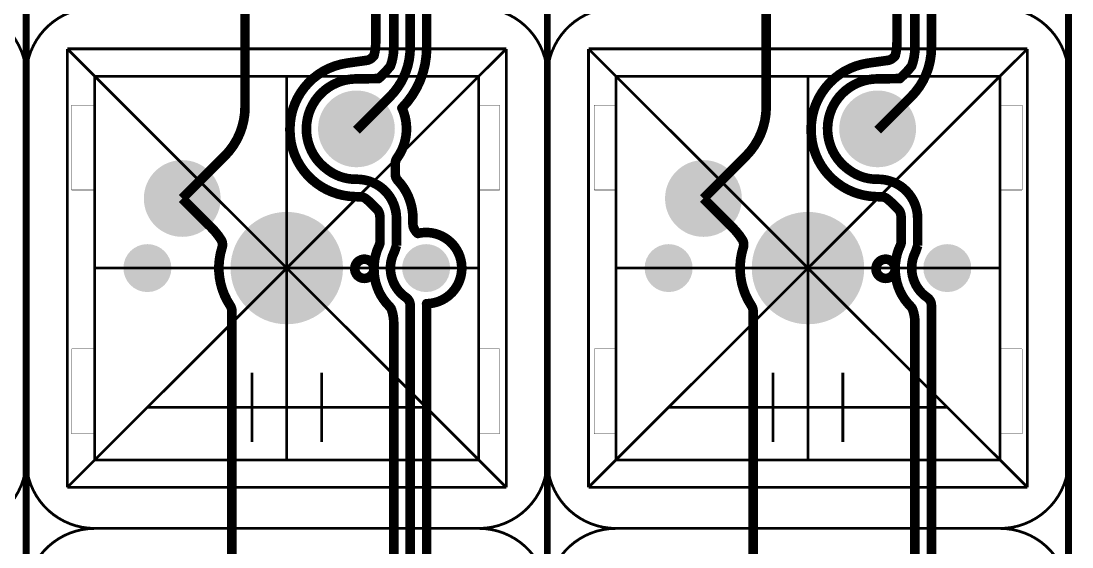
# Model space of a CAD drawing. Header units: inches. Extents: x -214 to 438, y -213 to 250.
# Drawn here: x -28.69 to 9.62, y -29.18 to -9.98 of the extents above; entities that cross this region are included whole.
import ezdxf

# ---------------------------------------------------------------- set-up
doc = ezdxf.new("R2010")
doc.units = ezdxf.units.IN
for name, color, linetype in [('Bottom Layer', 5, 'Continuous'), ('Drawing', 216, 'Continuous'), ('Drawing3', 56, 'Continuous'), ('Mechanical 22', 56, 'Continuous'), ('Multi-Layer', 9, 'Continuous'), ('Top Layer', 1, 'Continuous')]:
    doc.layers.add(name, color=color, linetype=linetype)

msp = doc.modelspace()

# ---------------------------------------------------------------- hatches: boundary and pattern name
at = {"layer": 'Bottom Layer'}
h = msp.add_hatch(color=5, dxfattribs=at)
edge = h.paths.add_edge_path()
edge.add_arc((-16.4600001, -13.9200001), 1.39999974, 0, 360)
h = msp.add_hatch(color=5, dxfattribs=at)
edge = h.paths.add_edge_path()
edge.add_arc((2.54, -13.9200001), 1.39999974, 0, 360)
h = msp.add_hatch(color=5, dxfattribs=at)
edge = h.paths.add_edge_path()
edge.add_arc((-22.8100001, -16.4600001), 1.39999974, 0, 360)
h = msp.add_hatch(color=5, dxfattribs=at)
edge = h.paths.add_edge_path()
edge.add_arc((-3.81, -16.4600001), 1.39999974, 0, 360)
h = msp.add_hatch(color=5, dxfattribs=at)
edge = h.paths.add_edge_path()
edge.add_arc((-19.0000001, -19.0000001), 2.04999844, 0, 360)
h = msp.add_hatch(color=5, dxfattribs=at)
edge = h.paths.add_edge_path()
edge.add_arc((0, -19.0000001), 2.04999844, 0, 360)
h = msp.add_hatch(color=5, dxfattribs=at)
edge = h.paths.add_edge_path()
edge.add_arc((-24.0800001, -19.0000001), 0.87499952, 0, 360)
h = msp.add_hatch(color=5, dxfattribs=at)
edge = h.paths.add_edge_path()
edge.add_arc((-13.9200001, -19.0000001), 0.87499952, 0, 360)
h = msp.add_hatch(color=5, dxfattribs=at)
edge = h.paths.add_edge_path()
edge.add_arc((-5.08, -19.0000001), 0.87499952, 0, 360)
h = msp.add_hatch(color=5, dxfattribs=at)
edge = h.paths.add_edge_path()
edge.add_arc((5.08, -19.0000001), 0.87499952, 0, 360)
at = {"layer": 'Multi-Layer'}
h = msp.add_hatch(color=9, dxfattribs=at)
edge = h.paths.add_edge_path()
edge.add_arc((-16.4600001, -13.9200001), 1.39999974, 0, 360)
h = msp.add_hatch(color=9, dxfattribs=at)
edge = h.paths.add_edge_path()
edge.add_arc((2.54, -13.9200001), 1.39999974, 0, 360)
h = msp.add_hatch(color=9, dxfattribs=at)
edge = h.paths.add_edge_path()
edge.add_arc((-22.8100001, -16.4600001), 1.39999974, 0, 360)
h = msp.add_hatch(color=9, dxfattribs=at)
edge = h.paths.add_edge_path()
edge.add_arc((-3.81, -16.4600001), 1.39999974, 0, 360)
h = msp.add_hatch(color=9, dxfattribs=at)
edge = h.paths.add_edge_path()
edge.add_arc((-19.0000001, -19.0000001), 2.04999844, 0, 360)
h = msp.add_hatch(color=9, dxfattribs=at)
edge = h.paths.add_edge_path()
edge.add_arc((0, -19.0000001), 2.04999844, 0, 360)
h = msp.add_hatch(color=9, dxfattribs=at)
edge = h.paths.add_edge_path()
edge.add_arc((-24.0800001, -19.0000001), 0.87499952, 0, 360)
h = msp.add_hatch(color=9, dxfattribs=at)
edge = h.paths.add_edge_path()
edge.add_arc((-13.9200001, -19.0000001), 0.87499952, 0, 360)
h = msp.add_hatch(color=9, dxfattribs=at)
edge = h.paths.add_edge_path()
edge.add_arc((-5.08, -19.0000001), 0.87499952, 0, 360)
h = msp.add_hatch(color=9, dxfattribs=at)
edge = h.paths.add_edge_path()
edge.add_arc((5.08, -19.0000001), 0.87499952, 0, 360)
at = {"layer": 'Top Layer'}
h = msp.add_hatch(color=1, dxfattribs=at)
edge = h.paths.add_edge_path()
edge.add_arc((-16.4600001, -13.9200001), 1.39999974, 0, 360)
h = msp.add_hatch(color=1, dxfattribs=at)
edge = h.paths.add_edge_path()
edge.add_arc((2.54, -13.9200001), 1.39999974, 0, 360)
h = msp.add_hatch(color=1, dxfattribs=at)
edge = h.paths.add_edge_path()
edge.add_arc((-22.8100001, -16.4600001), 1.39999974, 0, 360)
h = msp.add_hatch(color=1, dxfattribs=at)
edge = h.paths.add_edge_path()
edge.add_arc((-3.81, -16.4600001), 1.39999974, 0, 360)
h = msp.add_hatch(color=1, dxfattribs=at)
edge = h.paths.add_edge_path()
edge.add_arc((-19.0000001, -19.0000001), 2.04999844, 0, 360)
h = msp.add_hatch(color=1, dxfattribs=at)
edge = h.paths.add_edge_path()
edge.add_arc((0, -19.0000001), 2.04999844, 0, 360)
h = msp.add_hatch(color=1, dxfattribs=at)
edge = h.paths.add_edge_path()
edge.add_arc((-24.0800001, -19.0000001), 0.87499952, 0, 360)
h = msp.add_hatch(color=1, dxfattribs=at)
edge = h.paths.add_edge_path()
edge.add_arc((-13.9200001, -19.0000001), 0.87499952, 0, 360)
h = msp.add_hatch(color=1, dxfattribs=at)
edge = h.paths.add_edge_path()
edge.add_arc((-5.08, -19.0000001), 0.87499952, 0, 360)
h = msp.add_hatch(color=1, dxfattribs=at)
edge = h.paths.add_edge_path()
edge.add_arc((5.08, -19.0000001), 0.87499952, 0, 360)

# ---------------------------------------------------------------- linework, layer by layer
at = {"layer": 'Drawing'}
for points, const_width in [([(-31.00050188, -9.500001319999999, -0.4142135623730985), (-28.5005018, -12.0000014)], 0.0999998), ([(-28.49950104, -12.0000014, -0.4142135623730999), (-25.99950096, -9.500001319999999)], 0.0999998), ([(-12.00050178, -9.500001319999999, -0.4142135623730985), (-9.5005017, -12.0000014)], 0.0999998), ([(-9.499500939999999, -12.0000014, -0.4142135623730999), (-6.999500859999999, -9.500001319999999)], 0.0999998), ([(6.99949832, -9.500001319999999, -0.4142135623730985), (9.4994984, -12.0000014)], 0.0999998), ([(-28.5005018, -26.00000134, -0.4142135623730951), (-31.00050188, -28.50000142)], 0.0999998), ([(-26.00000134, -28.4994985, -0.4142135623731002), (-28.50000142, -25.99949842)], 0.0999998), ([(-25.99950096, -28.50000142, -0.4142135623731002), (-28.49950104, -26.00000134)], 0.0127), ([(-9.5005017, -26.00000134, -0.4142135623730951), (-12.00050178, -28.50000142)], 0.0999998), ([(-7.00000124, -28.4994985, -0.4142135623731002), (-9.500001319999999, -25.99949842)], 0.0999998), ([(-6.999500859999999, -28.50000142, -0.4142135623731002), (-9.499500939999999, -26.00000134)], 0.0127), ([(9.4994984, -26.00000134, -0.4142135623730951), (6.99949832, -28.50000142)], 0.0999998), ([(-31.00050188, -28.50000142, -0.4142135623730985), (-28.5005018, -31.0000015)], 0.0999998), ([(-28.49950104, -31.0000015, -0.4142135623730999), (-25.99950096, -28.50000142)], 0.0999998), ([(-12.00050178, -28.50000142, -0.4142135623730985), (-9.5005017, -31.0000015)], 0.0999998), ([(-9.499500939999999, -31.0000015, -0.4142135623730999), (-6.999500859999999, -28.50000142)], 0.0999998), ([(6.99949832, -28.50000142, -0.4142135623730985), (9.4994984, -31.0000015)], 0.0999998)]:
    msp.add_lwpolyline(points, format="xyb", dxfattribs=dict(at, const_width=const_width))
at = {"layer": 'Drawing', "const_width": 0.0999998}
for points in [[(-26.99999934, -10.99999832), (-10.99999832, -10.99999832)], [(-26.99999934, -26.99999934), (-26.99999934, -10.99999832)], [(-26.99999934, -10.99999832), (-10.99999832, -26.99999934)], [(-26.99999934, -26.99999934), (-10.99999832, -10.99999832)], [(-10.99999832, -26.99999934), (-10.99999832, -10.99999832)], [(-7.999999239999999, -10.99999832), (8.00000178, -10.99999832)], [(-7.999999239999999, -26.99999934), (-7.999999239999999, -10.99999832)], [(-7.999999239999999, -10.99999832), (8.00000178, -26.99999934)], [(-7.999999239999999, -26.99999934), (8.00000178, -10.99999832)], [(8.00000178, -26.99999934), (8.00000178, -10.99999832)], [(-28.5005018, -26.00000134), (-28.5005018, -12.0000014)], [(-28.50000142, -25.99949842), (-28.50000142, -12.00049924)], [(-25.99975242, -12.00019952), (-12.00025286, -12.00019952)], [(-25.99975242, -25.99980068), (-25.99975242, -12.00019952)], [(-19.00000264, -25.99980068), (-19.00000264, -12.00019952)], [(-12.00025286, -25.99980068), (-12.00025286, -12.00019952)], [(-9.5005017, -26.00000134), (-9.5005017, -12.0000014)], [(-9.500001319999999, -25.99949842), (-9.500001319999999, -12.00049924)], [(-6.99975232, -12.00019952), (6.99974724, -12.00019952)], [(-6.99975232, -25.99980068), (-6.99975232, -12.00019952)], [(-2.54e-06, -25.99980068), (-2.54e-06, -12.00019952)], [(6.99974724, -25.99980068), (6.99974724, -12.00019952)], [(9.4994984, -26.00000134), (9.4994984, -12.0000014)], [(-19.0000001, -20.2700001), (-19.0000001, -17.7300001)], [(0, -20.2700001), (0, -17.7300001)], [(-25.99975242, -19.0000001), (-12.00025286, -19.0000001)], [(-20.2700001, -19.0000001), (-17.7300001, -19.0000001)], [(-6.99975232, -19.0000001), (6.99974724, -19.0000001)], [(-1.27, -19.0000001), (1.27, -19.0000001)], [(-20.2700001, -25.3500001), (-20.2700001, -22.8100001)], [(-19.0000001, -25.3500001), (-19.0000001, -22.8100001)], [(-17.7300001, -25.3500001), (-17.7300001, -22.8100001)], [(-1.27, -25.3500001), (-1.27, -22.8100001)], [(0, -25.3500001), (0, -22.8100001)], [(1.27, -25.3500001), (1.27, -22.8100001)], [(-24.0800001, -24.0800001), (-13.9200001, -24.0800001)], [(-5.08, -24.0800001), (5.08, -24.0800001)], [(-25.99975242, -25.99980068), (-12.00025286, -25.99980068)], [(-6.99975232, -25.99980068), (6.99974724, -25.99980068)], [(-26.99999934, -26.99999934), (-10.99999832, -26.99999934)], [(-7.999999239999999, -26.99999934), (8.00000178, -26.99999934)], [(-25.99950096, -28.49999888), (-12.00050178, -28.49999888)], [(-25.99950096, -28.50000142), (-12.00050178, -28.50000142)], [(-6.999500859999999, -28.49999888), (6.99949832, -28.49999888)], [(-6.999500859999999, -28.50000142), (6.99949832, -28.50000142)]]:
    msp.add_lwpolyline(points, dxfattribs=at)
at = {"layer": 'Drawing'}
for points, const_width in [([(-28.52550048, -12.0000014, 1), (-28.47550312, -12.0000014, 1)], 0.0499999), ([(-28.52449972, -12.0000014, 1), (-28.47450236, -12.0000014, 1)], 0.0499999), ([(-9.52550038, -12.0000014, 1), (-9.47550302, -12.0000014, 1)], 0.0499999), ([(-9.524499619999999, -12.0000014, 1), (-9.47450226, -12.0000014, 1)], 0.0499999), ([(9.474499719999999, -12.0000014, 1), (9.52449708, -12.0000014, 1)], 0.0499999), ([(-28.52550048, -26.00000134, 1), (-28.47550312, -26.00000134, 1)], 0.0499999), ([(-28.5250001, -25.99949842, 1), (-28.47500274, -25.99949842, 1)], 0.0499999), ([(-28.50267604, -26.00000134, 1), (-28.49632604, -26.00000134, 1)], 0.00635), ([(-9.52550038, -26.00000134, 1), (-9.47550302, -26.00000134, 1)], 0.0499999), ([(-9.524999999999999, -25.99949842, 1), (-9.47500264, -25.99949842, 1)], 0.0499999), ([(-9.50267594, -26.00000134, 1), (-9.49632594, -26.00000134, 1)], 0.00635), ([(9.474499719999999, -26.00000134, 1), (9.52449708, -26.00000134, 1)], 0.0499999), ([(-26.02500002, -28.4994985, 1), (-25.97500266, -28.4994985, 1)], 0.0499999), ([(-26.02449963999999, -28.50000142, 1), (-25.97450228, -28.50000142, 1)], 0.0499999), ([(-26.00267596, -28.50000142, 1), (-25.99632596, -28.50000142, 1)], 0.00635), ([(-12.02550046, -28.50000142, 1), (-11.9755031, -28.50000142, 1)], 0.0499999), ([(-12.02550046, -28.50000142, 1), (-11.9755031, -28.50000142, 1)], 0.0499999), ([(-7.02499992, -28.4994985, 1), (-6.975002559999999, -28.4994985, 1)], 0.0499999), ([(-7.02449954, -28.50000142, 1), (-6.97450218, -28.50000142, 1)], 0.0499999), ([(-7.002675859999999, -28.50000142, 1), (-6.99632586, -28.50000142, 1)], 0.00635), ([(6.97449964, -28.50000142, 1), (7.024496999999999, -28.50000142, 1)], 0.0499999), ([(6.97449964, -28.50000142, 1), (7.024496999999999, -28.50000142, 1)], 0.0499999)]:
    msp.add_lwpolyline(points, format="xyb", close=True, dxfattribs=dict(at, const_width=const_width))
at = {"layer": 'Drawing3', "const_width": 0.0127}
for points in [[(-26.04454786, -12.05019942), (-12.04454792, -12.05019942)], [(-26.04454786, -13.05070034), (-26.04454786, -12.05019942)], [(-12.04454792, -13.05070034), (-12.04454792, -12.05019942)], [(-6.99454786, -12.05019942), (7.005452079999999, -12.05019942)], [(-6.99454786, -13.05070034), (-6.99454786, -12.05019942)], [(7.005452079999999, -13.05070034), (7.005452079999999, -12.05019942)], [(-26.84354803999999, -16.15020138), (-26.84354803999999, -13.05070034)], [(-26.84354803999999, -13.05070034), (-26.04454786, -13.05070034)], [(-12.04454792, -13.05070034), (-11.24354876, -13.05070034)], [(-11.24354876, -16.15020138), (-11.24354876, -13.05070034)], [(-7.79354804, -16.15020138), (-7.79354804, -13.05070034)], [(-7.79354804, -13.05070034), (-6.99454786, -13.05070034)], [(7.005452079999999, -13.05070034), (7.80645124, -13.05070034)], [(7.80645124, -16.15020138), (7.80645124, -13.05070034)], [(-26.84354803999999, -16.15020138), (-26.04454786, -16.15020138)], [(-26.04454786, -21.95019994), (-26.04454786, -16.15020138)], [(-12.04454792, -16.15020138), (-11.24354876, -16.15020138)], [(-12.04454792, -21.95019994), (-12.04454792, -16.15020138)], [(-7.79354804, -16.15020138), (-6.99454786, -16.15020138)], [(-6.99454786, -21.95019994), (-6.99454786, -16.15020138)], [(7.005452079999999, -16.15020138), (7.80645124, -16.15020138)], [(7.005452079999999, -21.95019994), (7.005452079999999, -16.15020138)], [(-26.84354803999999, -25.05070174), (-26.84354803999999, -21.95019994)], [(-26.84354803999999, -21.95019994), (-26.04454786, -21.95019994)], [(-12.04454792, -21.95019994), (-11.24354876, -21.95019994)], [(-11.24354876, -25.05070174), (-11.24354876, -21.95019994)], [(-7.79354804, -25.05070174), (-7.79354804, -21.95019994)], [(-7.79354804, -21.95019994), (-6.99454786, -21.95019994)], [(7.005452079999999, -21.95019994), (7.80645124, -21.95019994)], [(7.80645124, -25.05070174), (7.80645124, -21.95019994)], [(-26.84354803999999, -25.05070174), (-26.04454786, -25.05070174)], [(-26.04454786, -26.04980058), (-26.04454786, -25.05070174)], [(-12.04454792, -25.05070174), (-11.24354876, -25.05070174)], [(-12.04454792, -26.04980058), (-12.04454792, -25.05070174)], [(-7.79354804, -25.05070174), (-6.99454786, -25.05070174)], [(-6.99454786, -26.04980058), (-6.99454786, -25.05070174)], [(7.005452079999999, -25.05070174), (7.80645124, -25.05070174)], [(7.005452079999999, -26.04980058), (7.005452079999999, -25.05070174)], [(-26.04454786, -26.04980058), (-12.04454792, -26.04980058)], [(-6.99454786, -26.04980058), (7.005452079999999, -26.04980058)]]:
    msp.add_lwpolyline(points, dxfattribs=at)
at = {"layer": 'Mechanical 22', "const_width": 0.2499995}
for points in [[(-28.5005018, -63.75000203999999), (-28.5005018, 47.24999947999999)], [(-9.5005017, -64.00000153999999), (-9.5005017, 46.99999998)], [(9.49949586, -65.75000312), (9.49949586, 45.2499984)]]:
    msp.add_lwpolyline(points, dxfattribs=at)
at = {"layer": 'Top Layer', "const_width": 0.3499993}
for points in [[(-15.75486816, -10.74478674), (-15.75486816, -1.69801286)], [(3.245131939999999, -10.74478674), (3.245131939999999, -1.69801286)], [(-15.09999774, -10.95609442), (-15.09999774, -1.98992744)], [(-14.49999894, -10.95609442), (-14.49999894, -1.98992744)], [(-13.90000268, -1.9899122), (-13.90000014, -10.95609442)], [(3.90000236, -10.95609442), (3.90000236, -1.98992744)], [(4.50000116, -10.95609442), (4.50000116, -1.98992744)], [(-20.5218411, -13.11973754), (-20.5218411, -2.11585302)], [(-1.521841, -13.11973754), (-1.521841, -2.11585302)], [(-15.89079118, -11.3209832), (-15.82045604, -11.25064552)], [(-15.82045604, -11.25064552), (-15.8204535, -11.25064298)], [(3.10920892, -11.3209832), (3.17954406, -11.25064552)], [(3.17954406, -11.25064552), (3.1795466, -11.25064298)], [(-16.79420314, -11.51814308), (-16.09005418, -11.42016512)], [(2.20579696, -11.51814308), (2.90994592, -11.42016512)], [(-16.4840412, -12.09515996), (-15.6520388, -12.08419732)], [(2.5159589, -12.09515996), (3.3479613, -12.08419732)], [(-16.4600001, -13.96819914), (-15.24394716, -12.7521462)], [(2.54, -13.96819914), (3.75605294, -12.7521462)], [(-14.80161632, -13.15819314), (-14.8016087, -13.1581906)], [(-18.88499906, -13.96819914), (-18.88499906, -13.9200001)], [(0.11500104, -13.96819914), (0.11500104, -13.9200001)], [(-22.8100001, -16.4600001), (-21.26578932, -14.91578932)], [(-3.81, -16.4600001), (-2.26578922, -14.91578932)], [(-17.53708456, -15.39326868), (-17.47896936, -15.43575526)], [(-15.04248198, -15.18614946), (-15.04248198, -15.18614692)], [(-15.04248198, -15.56828484), (-15.04248198, -15.18614946)], [(1.46291554, -15.39326868), (1.52103074, -15.43575526)], [(-16.45960386, -15.75849274), (-16.43277384, -15.7580076)], [(-16.43277384, -15.7580076), (-16.43269002, -15.75800506)], [(2.54039624, -15.75849274), (2.56722626, -15.7580076)], [(2.56722626, -15.7580076), (2.56731008, -15.75800506)], [(-22.8100001, -16.4600001), (-21.7439494, -17.5260508)], [(-16.53998216, -16.39187984), (-16.31497118, -16.39930426)], [(-3.81, -16.4600001), (-2.7439493, -17.5260508)], [(2.46001794, -16.39187984), (2.68502892, -16.39930426)], [(-15.90199766, -16.66039594), (-15.71261272, -16.84978596)], [(-15.71261272, -16.84978596), (-15.71249842, -16.84990026)], [(3.09800244, -16.66039594), (3.28738738, -16.84978596)], [(3.28738738, -16.84978596), (3.28750168, -16.84990026)], [(-15.59999928, -18.02964136), (-15.59999928, -17.19696332)], [(-15.00000048, -18.1768369), (-15.00000048, -17.19696586)], [(-14.40000168, -17.39932004), (-14.40000168, -17.19696586)], [(3.40000082, -18.02964136), (3.40000082, -17.19696332)], [(3.99999962, -18.1768369), (3.99999962, -17.19696586)], [(-15.044547, -18.31713126), (-15.00000048, -18.1768369)], [(3.9554531, -18.31713126), (3.99999962, -18.1768369)], [(-15.09105186, -18.43552066), (-15.0905337, -18.43438274)], [(3.90894824, -18.43552066), (3.9094664, -18.43438274)], [(-15.81996074, -19.01213114), (-15.81988962, -19.02325126)], [(3.180039359999999, -19.01213114), (3.18011048, -19.02325126)], [(-14.49999894, -29.99834488), (-14.49999894, -20.3629387)], [(-13.9021058, -20.29987812), (-13.90209564, -20.29987812)], [(-13.90000014, -29.98070204), (-13.90000014, -20.3629387)], [(4.50000116, -29.99834488), (4.50000116, -20.3629387)], [(-21.00000118, -32.59789772), (-21.00000118, -20.566507)], [(-2.00000108, -32.59789772), (-2.00000108, -20.566507)], [(-15.09999774, -30.00440278), (-15.09999774, -20.99415156)], [(3.90000236, -30.00440278), (3.90000236, -20.99415156)]]:
    msp.add_lwpolyline(points, dxfattribs=at)
for points in [[(-15.75486816, -10.74478674, -0.0645552360617153), (-15.8204535, -11.25064298)], [(3.245131939999999, -10.74478674, -0.0645552360617153), (3.1795466, -11.25064298)], [(-14.49999894, -10.95609442, -0.198912367379658), (-15.24394716, -12.7521462)], [(-15.09999774, -10.95609442, -0.0888554543218424), (-15.2206198, -11.62949414)], [(-13.90000014, -10.95609442, -0.1967886809761914), (-14.8016087, -13.15818552)], [(4.50000116, -10.95609442, -0.198912367379658), (3.75605294, -12.7521462)], [(3.90000236, -10.95609442, -0.0888554543218424), (3.7793803, -11.62949414)], [(-18.88499906, -13.9200001, -0.3742752304468134), (-16.79420314, -11.51814054)], [(-15.89079118, -11.3209832, -0.1632178793966433), (-16.09005418, -11.42016258)], [(-15.22062234, -11.62949922, -0.0427064426599954), (-15.6520388, -12.08419732)], [(0.11500104, -13.9200001, -0.3742752304468134), (2.20579696, -11.51814054)], [(3.10920892, -11.3209832, -0.1632178793966433), (2.90994592, -11.42016258)], [(3.77937776, -11.62949922, -0.0427064426599954), (3.3479613, -12.08419732)], [(-17.53708456, -15.39326868, -0.7203954989994982), (-16.4840412, -12.09515742)], [(1.46291554, -15.39326868, -0.7203954989994982), (2.5159589, -12.09515742)], [(-20.5218411, -13.11973754, -0.198912367379658), (-21.26578932, -14.91578932)], [(-14.80160616, -13.1581906, -0.2695973035666236), (-14.97757228, -14.98444044)], [(-1.521841, -13.11973754, -0.198912367379658), (-2.26578922, -14.91578932)], [(-17.902428, -15.91756532, -0.2377749366250921), (-18.88499906, -13.96819914)], [(1.0975721, -15.91756532, -0.2377749366250921), (0.11500104, -13.96819914)], [(-15.04248198, -15.18614692, -0.1549871775656781), (-14.97757228, -14.98444044)], [(-16.45960386, -15.75849274, -0.1637728188972746), (-17.47896936, -15.43575526)], [(2.54039624, -15.75849274, -0.1637728188972746), (1.52103074, -15.43575526)], [(-16.43269002, -15.75800506, -0.4129350484374811), (-15.00000048, -17.19696586)], [(-14.9493859, -15.8046547, -0.1878616571894169), (-15.04248198, -15.56828484)], [(-14.9493859, -15.8046547, -0.1277042695516382), (-14.4601946, -16.70519138)], [(2.56731008, -15.75800506, -0.4129350484374811), (3.99999962, -17.19696586)], [(-16.53998216, -16.39187984, -0.1521704639670588), (-17.902428, -15.91756532)], [(2.46001794, -16.39187984, -0.1521704639670588), (1.0975721, -15.91756532)], [(-16.31497118, -16.39930426, -0.1617683865292712), (-16.10793578, -16.47575826)], [(-16.10793578, -16.47575826, -0.0272435553549351), (-15.90199766, -16.66039594)], [(2.68502892, -16.39930426, -0.1617683865292712), (2.89206432, -16.47575826)], [(2.89206432, -16.47575826, -0.0272435553549351), (3.09800244, -16.66039594)], [(-15.71261272, -16.84978596, -0.0001154583563774), (-15.71249842, -16.84990026)], [(-15.71249842, -16.84990026, -0.1394482953767452), (-15.62022022, -17.0177079)], [(-15.62022022, -17.0177079, -0.05622724013616), (-15.59999928, -17.19696332)], [(-14.4601946, -16.70519392, -0.0609723757820014), (-14.40000168, -17.19696586)], [(3.28738738, -16.84978596, -0.0001154583563774), (3.28750168, -16.84990026)], [(3.28750168, -16.84990026, -0.1394482953767452), (3.37977988, -17.0177079)], [(3.37977988, -17.0177079, -0.05622724013616), (3.40000082, -17.19696332)], [(-14.35663626, -17.56673652, -0.1254731719277367), (-14.40000168, -17.39932004)], [(-21.7439494, -17.5260508, -0.0547526838436601), (-21.39693206, -17.95870424)], [(-14.28900622, -17.66971574, -0.0373778502549729), (-14.35663626, -17.56673652)], [(-14.22196546, -17.73555508, -0.067422432760694), (-14.28900622, -17.66971574)], [(-14.22196292, -17.73555508, -0.7788703395268388), (-13.0539236, -19.96949016)], [(-2.7439493, -17.5260508, -0.0547526838436601), (-2.39693196, -17.95870424)], [(-21.39693206, -17.95870424, -0.2204798536444472), (-21.35881428, -18.25058834)], [(-15.81996074, -19.01213114, -0.1136589632252158), (-15.63388796, -18.17988744)], [(-15.59999928, -18.02964136, -0.1113772397457766), (-15.63388796, -18.17988744)], [(-2.39693196, -17.95870424, -0.2204798536444472), (-2.35881418, -18.25058834)], [(3.180039359999999, -19.01213114, -0.1136589632252158), (3.36611214, -18.17988744)], [(3.40000082, -18.02964136, -0.1113772397457766), (3.36611214, -18.17988744)], [(-21.0582256, -20.37452618, -0.2279344996103495), (-21.35881428, -18.25058834)], [(-14.65326, -20.07346506, -0.3708997488356084), (-15.09105186, -18.43552066)], [(-15.04454446, -18.31713126, -0.0331803365702018), (-15.0905337, -18.43438274)], [(-2.0582255, -20.37452618, -0.2279344996103495), (-2.35881418, -18.25058834)], [(4.3467401, -20.07346506, -0.3708997488356084), (3.90894824, -18.43552066)], [(3.955455639999999, -18.31713126, -0.0331803365702018), (3.9094664, -18.43438274)], [(-15.26077466, -20.39442454, -0.2022253880523018), (-15.81988962, -19.02784866)], [(3.73922544, -20.39442454, -0.2022253880523018), (3.18011048, -19.02784866)], [(-14.65326254, -20.0734676, -0.2483941758915199), (-14.49999894, -20.3629387)], [(-13.0539236, -19.96949016, -0.0863118792211946), (-13.4321042, -20.20497102)], [(4.346737559999999, -20.0734676, -0.2483941758915199), (4.50000116, -20.3629387)], [(-21.0582256, -20.37452618, -0.1463653739086073), (-21.00000118, -20.566507)], [(-15.26077212, -20.39442454, -0.1146955384476005), (-15.1767159, -20.528788)], [(-13.4321042, -20.20497102, -0.0930046769280967), (-13.90209564, -20.29987558)], [(-13.90209564, -20.29987812, -0.0166086645424789), (-13.90000014, -20.3629387)], [(-2.0582255, -20.37452618, -0.1463653739086073), (-2.00000108, -20.566507)], [(3.73922798, -20.39442454, -0.1146955384476005), (3.823284199999999, -20.528788)], [(-15.17671336, -20.52878546, -0.0818727310330334), (-15.09999774, -20.99415156)], [(3.823286739999999, -20.52878546, -0.0818727310330334), (3.90000236, -20.99415156)]]:
    msp.add_lwpolyline(points, format="xyb", dxfattribs=at)
at = {"layer": 'Top Layer'}
for points, const_width in [([(-15.84236862, -10.74478674, 1), (-15.6673677, -10.74478674, 1)], 0.17499838), ([(3.15763148, -10.74478674, 1), (3.3326324, -10.74478674, 1)], 0.17499838), ([(-15.90795396, -11.25064298, 1), (-15.73295304, -11.25064298, 1)], 0.17499838), ([(-15.1874982, -10.95609442, 1), (-15.01249728, -10.95609442, 1)], 0.17499838), ([(-14.5874994, -10.95609442, 1), (-14.41249848, -10.95609442, 1)], 0.17499838), ([(-13.9875006, -10.95609442, 1), (-13.81249968, -10.95609442, 1)], 0.17499838), ([(3.09204614, -11.25064298, 1), (3.26704706, -11.25064298, 1)], 0.17499838), ([(3.8125019, -10.95609442, 1), (3.98750282, -10.95609442, 1)], 0.17499838), ([(4.4125007, -10.95609442, 1), (4.587501619999999, -10.95609442, 1)], 0.17499838), ([(-16.8817036, -11.51814054, 1), (-16.70670268, -11.51814054, 1)], 0.17499838), ([(-16.17755464, -11.42016258, 1), (-16.00255372, -11.42016258, 1)], 0.17499838), ([(-15.97829164, -11.3209832, 1), (-15.80329072, -11.3209832, 1)], 0.17499838), ([(-15.3081228, -11.62949922, 1), (-15.13312188, -11.62949922, 1)], 0.17499838), ([(-15.30812026, -11.62949414, 1), (-15.13311934, -11.62949414, 1)], 0.17499838), ([(2.1182965, -11.51814054, 1), (2.29329742, -11.51814054, 1)], 0.17499838), ([(2.82244546, -11.42016258, 1), (2.99744638, -11.42016258, 1)], 0.17499838), ([(3.02170846, -11.3209832, 1), (3.19670938, -11.3209832, 1)], 0.17499838), ([(3.6918773, -11.62949922, 1), (3.86687822, -11.62949922, 1)], 0.17499838), ([(3.691879839999999, -11.62949414, 1), (3.86688076, -11.62949414, 1)], 0.17499838), ([(-16.57154166, -12.09515742, 1), (-16.39654074, -12.09515742, 1)], 0.17499838), ([(-15.73953926, -12.08419732, 1), (-15.56453834, -12.08419732, 1)], 0.17499838), ([(2.42845844, -12.09515742, 1), (2.60345936, -12.09515742, 1)], 0.17499838), ([(3.26046084, -12.08419732, 1), (3.43546176, -12.08419732, 1)], 0.17499838), ([(-15.33144762, -12.7521462, 1), (-15.1564467, -12.7521462, 1)], 0.17499838), ([(3.66855248, -12.7521462, 1), (3.8435534, -12.7521462, 1)], 0.17499838), ([(-20.60934156, -13.11973754, 1), (-20.43434064, -13.11973754, 1)], 0.17499838), ([(-14.88910916, -13.15818552, 1), (-14.71410824, -13.15818552, 1)], 0.17499838), ([(-14.88910662, -13.1581906, 1), (-14.7141057, -13.1581906, 1)], 0.17499838), ([(-1.60934146, -13.11973754, 1), (-1.43434054, -13.11973754, 1)], 0.17499838), ([(-18.97249952, -13.9200001, 1), (-18.7974986, -13.9200001, 1)], 0.17499838), ([(0.02750058, -13.9200001, 1), (0.2025015, -13.9200001, 1)], 0.17499838), ([(-18.97249952, -13.96819914, 1), (-18.7974986, -13.96819914, 1)], 0.17499838), ([(0.02750058, -13.96819914, 1), (0.2025015, -13.96819914, 1)], 0.17499838), ([(-21.35328978, -14.91578932, 1), (-21.17828886, -14.91578932, 1)], 0.17499838), ([(-15.06507274, -14.98444044, 1), (-14.89007182, -14.98444044, 1)], 0.17499838), ([(-15.06507274, -14.98444044, 1), (-14.89007182, -14.98444044, 1)], 0.17499838), ([(-2.35328968, -14.91578932, 1), (-2.17828876, -14.91578932, 1)], 0.17499838), ([(-17.62458502, -15.39326868, 1), (-17.4495841, -15.39326868, 1)], 0.17499838), ([(-17.56646982, -15.43575526, 1), (-17.3914689, -15.43575526, 1)], 0.17499838), ([(-15.12998244, -15.18614692, 1), (-14.95498152, -15.18614692, 1)], 0.17499838), ([(1.37541508, -15.39326868, 1), (1.550416, -15.39326868, 1)], 0.17499838), ([(1.43353028, -15.43575526, 1), (1.6085312, -15.43575526, 1)], 0.17499838), ([(-16.54710432, -15.75849274, 1), (-16.3721034, -15.75849274, 1)], 0.17499838), ([(-16.52019048, -15.75800506, 1), (-16.34518956, -15.75800506, 1)], 0.17499838), ([(-15.12998244, -15.56828484, 1), (-14.95498152, -15.56828484, 1)], 0.17499838), ([(-15.03688636, -15.8046547, 1), (-14.86188544, -15.8046547, 1)], 0.17499838), ([(-15.03688636, -15.8046547, 1), (-14.86188544, -15.8046547, 1)], 0.17499838), ([(2.45289578, -15.75849274, 1), (2.6278967, -15.75849274, 1)], 0.17499838), ([(2.47980962, -15.75800506, 1), (2.65481054, -15.75800506, 1)], 0.17499838), ([(-17.98992846, -15.91756532, 1), (-17.81492754, -15.91756532, 1)], 0.17499838), ([(-17.98992846, -15.91756532, 1), (-17.81492754, -15.91756532, 1)], 0.17499838), ([(1.01007164, -15.91756532, 1), (1.18507256, -15.91756532, 1)], 0.17499838), ([(1.01007164, -15.91756532, 1), (1.18507256, -15.91756532, 1)], 0.17499838), ([(-16.62748262, -16.39187984, 1), (-16.4524817, -16.39187984, 1)], 0.17499838), ([(-16.40247164, -16.39930426, 1), (-16.22747072, -16.39930426, 1)], 0.17499838), ([(-16.19543624, -16.47575826, 1), (-16.02043532, -16.47575826, 1)], 0.17499838), ([(-16.19543624, -16.47575826, 1), (-16.02043532, -16.47575826, 1)], 0.17499838), ([(2.37251748, -16.39187984, 1), (2.5475184, -16.39187984, 1)], 0.17499838), ([(2.59752846, -16.39930426, 1), (2.772529379999999, -16.39930426, 1)], 0.17499838), ([(2.80456386, -16.47575826, 1), (2.97956478, -16.47575826, 1)], 0.17499838), ([(2.80456386, -16.47575826, 1), (2.97956478, -16.47575826, 1)], 0.17499838), ([(-15.98949812, -16.66039594, 1), (-15.8144972, -16.66039594, 1)], 0.17499838), ([(-15.80011318, -16.84978596, 1), (-15.62511226, -16.84978596, 1)], 0.17499838), ([(-15.79999888, -16.84990026, 1), (-15.62499796, -16.84990026, 1)], 0.17499838), ([(-15.79999888, -16.84990026, 1), (-15.62499796, -16.84990026, 1)], 0.17499838), ([(-15.70772068, -17.0177079, 1), (-15.53271976, -17.0177079, 1)], 0.17499838), ([(-15.70772068, -17.0177079, 1), (-15.53271976, -17.0177079, 1)], 0.17499838), ([(-14.54769506, -16.70519138, 1), (-14.37269414, -16.70519138, 1)], 0.17499838), ([(-14.54769506, -16.70519392, 1), (-14.37269414, -16.70519392, 1)], 0.17499838), ([(3.01050198, -16.66039594, 1), (3.1855029, -16.66039594, 1)], 0.17499838), ([(3.19988692, -16.84978596, 1), (3.37488784, -16.84978596, 1)], 0.17499838), ([(3.20000122, -16.84990026, 1), (3.37500214, -16.84990026, 1)], 0.17499838), ([(3.20000122, -16.84990026, 1), (3.37500214, -16.84990026, 1)], 0.17499838), ([(3.292279419999999, -17.0177079, 1), (3.467280339999999, -17.0177079, 1)], 0.17499838), ([(3.292279419999999, -17.0177079, 1), (3.467280339999999, -17.0177079, 1)], 0.17499838), ([(-15.68749974, -17.19696332, 1), (-15.51249882, -17.19696332, 1)], 0.17499838), ([(-15.08750094, -17.19696586, 1), (-14.91250002, -17.19696586, 1)], 0.17499838), ([(-14.48750214, -17.19696586, 1), (-14.31250122, -17.19696586, 1)], 0.17499838), ([(-14.48750214, -17.39932004, 1), (-14.31250122, -17.39932004, 1)], 0.17499838), ([(3.31250036, -17.19696332, 1), (3.48750128, -17.19696332, 1)], 0.17499838), ([(3.912499159999999, -17.19696586, 1), (4.08750008, -17.19696586, 1)], 0.17499838), ([(-21.83144986, -17.5260508, 1), (-21.65644894, -17.5260508, 1)], 0.17499838), ([(-14.44413672, -17.56673652, 1), (-14.2691358, -17.56673652, 1)], 0.17499838), ([(-14.44413672, -17.56673652, 1), (-14.2691358, -17.56673652, 1)], 0.17499838), ([(-14.37650668, -17.66971574, 1), (-14.20150576, -17.66971574, 1)], 0.17499838), ([(-14.37650668, -17.66971574, 1), (-14.20150576, -17.66971574, 1)], 0.17499838), ([(-14.30946592, -17.73555508, 1), (-14.134465, -17.73555508, 1)], 0.17499838), ([(-14.30946338, -17.73555508, 1), (-14.13446246, -17.73555508, 1)], 0.17499838), ([(-2.83144976, -17.5260508, 1), (-2.65644884, -17.5260508, 1)], 0.17499838), ([(-21.48443252, -17.95870424, 1), (-21.3094316, -17.95870424, 1)], 0.17499838), ([(-21.48443252, -17.95870424, 1), (-21.3094316, -17.95870424, 1)], 0.17499838), ([(-15.72138842, -18.17988744, 1), (-15.5463875, -18.17988744, 1)], 0.17499838), ([(-15.72138842, -18.17988744, 1), (-15.5463875, -18.17988744, 1)], 0.17499838), ([(-15.68749974, -18.02964136, 1), (-15.51249882, -18.02964136, 1)], 0.17499838), ([(-2.48443242, -17.95870424, 1), (-2.3094315, -17.95870424, 1)], 0.17499838), ([(-2.48443242, -17.95870424, 1), (-2.3094315, -17.95870424, 1)], 0.17499838), ([(3.27861168, -18.17988744, 1), (3.4536126, -18.17988744, 1)], 0.17499838), ([(3.27861168, -18.17988744, 1), (3.4536126, -18.17988744, 1)], 0.17499838), ([(3.31250036, -18.02964136, 1), (3.48750128, -18.02964136, 1)], 0.17499838), ([(-21.44631474, -18.25058834, 1), (-21.27131382, -18.25058834, 1)], 0.17499838), ([(-21.44631474, -18.25058834, 1), (-21.27131382, -18.25058834, 1)], 0.17499838), ([(-15.17855232, -18.43552066, 1), (-15.0035514, -18.43552066, 1)], 0.17499838), ([(-15.17803416, -18.43438274, 1), (-15.00303324, -18.43438274, 1)], 0.17499838), ([(-15.13204492, -18.31713126, 1), (-14.957044, -18.31713126, 1)], 0.17499838), ([(-2.44631464, -18.25058834, 1), (-2.27131372, -18.25058834, 1)], 0.17499838), ([(-2.44631464, -18.25058834, 1), (-2.27131372, -18.25058834, 1)], 0.17499838), ([(3.82144778, -18.43552066, 1), (3.9964487, -18.43552066, 1)], 0.17499838), ([(3.82196594, -18.43438274, 1), (3.99696686, -18.43438274, 1)], 0.17499838), ([(3.86795518, -18.31713126, 1), (4.0429561, -18.31713126, 1)], 0.17499838), ([(-15.819882, -19.02548392, 1), (-16.51990092, -19.02548392, 1)], 0.3499993), ([(3.1801181, -19.02548392, 1), (2.48009918, -19.02548392, 1)], 0.3499993), ([(-16.60740138, -19.02548392, 1), (-16.43240046, -19.02548392, 1)], 0.17499838), ([(-15.9074612, -19.01213114, 1), (-15.73246028, -19.01213114, 1)], 0.17499838), ([(-15.90739008, -19.02784866, 1), (-15.73238916, -19.02784866, 1)], 0.17499838), ([(-15.90738246, -19.02548392, 1), (-15.73238154, -19.02548392, 1)], 0.17499838), ([(2.39259872, -19.02548392, 1), (2.56759964, -19.02548392, 1)], 0.17499838), ([(3.0925389, -19.01213114, 1), (3.26753982, -19.01213114, 1)], 0.17499838), ([(3.09261002, -19.02784866, 1), (3.26761094, -19.02784866, 1)], 0.17499838), ([(3.09261764, -19.02548392, 1), (3.26761856, -19.02548392, 1)], 0.17499838), ([(-14.740763, -20.0734676, 1), (-14.56576208, -20.0734676, 1)], 0.17499838), ([(-14.74076046, -20.07346506, 1), (-14.56575954, -20.07346506, 1)], 0.17499838), ([(-13.14142406, -19.96949016, 1), (-12.96642314, -19.96949016, 1)], 0.17499838), ([(-13.14142406, -19.96949016, 1), (-12.96642314, -19.96949016, 1)], 0.17499838), ([(4.259237099999999, -20.0734676, 1), (4.43423802, -20.0734676, 1)], 0.17499838), ([(4.25923964, -20.07346506, 1), (4.434240559999999, -20.07346506, 1)], 0.17499838), ([(-21.14572606, -20.37452618, 1), (-20.97072514, -20.37452618, 1)], 0.17499838), ([(-21.14572606, -20.37452618, 1), (-20.97072514, -20.37452618, 1)], 0.17499838), ([(-15.34827512, -20.39442454, 1), (-15.1732742, -20.39442454, 1)], 0.17499838), ([(-15.34827258, -20.39442454, 1), (-15.17327166, -20.39442454, 1)], 0.17499838), ([(-14.5874994, -20.3629387, 1), (-14.41249848, -20.3629387, 1)], 0.17499838), ([(-13.9895961, -20.29987558, 1), (-13.81459518, -20.29987558, 1)], 0.17499838), ([(-13.9895961, -20.29987812, 1), (-13.81459518, -20.29987812, 1)], 0.17499838), ([(-13.9875006, -20.3629387, 1), (-13.81249968, -20.3629387, 1)], 0.17499838), ([(-13.51960466, -20.20497102, 1), (-13.34460374, -20.20497102, 1)], 0.17499838), ([(-13.51960466, -20.20497102, 1), (-13.34460374, -20.20497102, 1)], 0.17499838), ([(-2.14572596, -20.37452618, 1), (-1.97072504, -20.37452618, 1)], 0.17499838), ([(-2.14572596, -20.37452618, 1), (-1.97072504, -20.37452618, 1)], 0.17499838), ([(3.65172498, -20.39442454, 1), (3.8267259, -20.39442454, 1)], 0.17499838), ([(3.65172752, -20.39442454, 1), (3.82672844, -20.39442454, 1)], 0.17499838), ([(4.4125007, -20.3629387, 1), (4.587501619999999, -20.3629387, 1)], 0.17499838), ([(-21.08750164, -20.566507, 1), (-20.91250072, -20.566507, 1)], 0.17499838), ([(-15.26421636, -20.528788, 1), (-15.08921544, -20.528788, 1)], 0.17499838), ([(-15.26421382, -20.52878546, 1), (-15.0892129, -20.52878546, 1)], 0.17499838), ([(-2.08750154, -20.566507, 1), (-1.91250062, -20.566507, 1)], 0.17499838), ([(3.73578374, -20.528788, 1), (3.91078466, -20.528788, 1)], 0.17499838), ([(3.73578628, -20.52878546, 1), (3.9107872, -20.52878546, 1)], 0.17499838), ([(-15.1874982, -20.99415156, 1), (-15.01249728, -20.99415156, 1)], 0.17499838), ([(3.8125019, -20.99415156, 1), (3.98750282, -20.99415156, 1)], 0.17499838)]:
    msp.add_lwpolyline(points, format="xyb", close=True, dxfattribs=dict(at, const_width=const_width))

doc.saveas('drawing.dxf')
